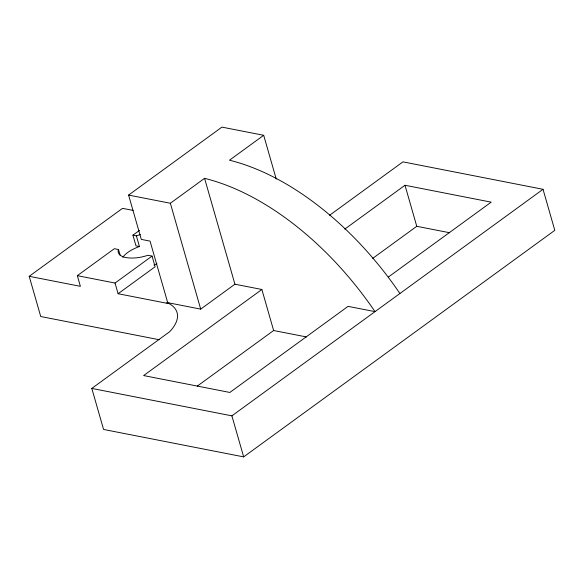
<?xml version="1.0" encoding="UTF-8"?>
<svg xmlns="http://www.w3.org/2000/svg" width="584" height="584" viewBox="0 0 584 584"><rect width="100%" height="100%" fill="white"/><g stroke="black" fill="none" stroke-linecap="round" stroke-linejoin="round"><path stroke-width="0.88" d="M77.329 275.663L114.355 248.704L118.508 249.521L118.099 251.091A25.557 11.045 -16 0 0 125.392 257.471C132.948 258.851 140.737 257.646 147.971 255.288L152.066 256.091L155.125 266.764L118.099 293.723L115.041 283.05L77.329 275.663L80.388 286.335L29.2 276.312L40.734 316.521L159.198 339.727M167.703 302.658L150.052 241.112L141.299 239.396L128.589 195.078L221.935 127.115L263.691 135.291L276.232 179.04M29.2 276.312L122.545 208.342L133.13 210.422M128.589 195.078L170.345 203.254L204.575 178.339A236.673 137.766 53.9 0 1 375.016 311.637L348.079 306.366L229.841 392.455L143.635 375.57L261.873 289.481L273.633 330.515L306.52 336.953M263.691 135.291L229.468 160.213A236.673 137.766 53.9 0 1 399.909 293.511M132.933 235.177L136.386 235.856L139.445 246.528L135.992 245.849L132.933 235.177L139.459 230.424M115.041 283.05L152.066 256.091M329.566 215.299L402.945 161.863L543.032 189.304L554.8 230.337L243.659 456.885L103.572 429.452L91.805 388.418L169.594 331.778A63.904 27.609 -16 0 0 167.031 302.527L200.706 309.126L234.929 284.204L261.873 289.481M344.779 229.111L404.997 185.267L491.202 202.152L388.389 277.013M197.261 386.126L273.633 330.515M372.702 258.383L416.764 226.3L449.644 232.739M91.805 388.418L231.892 415.852L543.032 189.304M118.099 293.723L167.936 303.483M404.997 185.267L416.764 226.3M204.575 178.339L234.929 284.204M231.892 415.852L243.659 456.885M170.345 203.254L200.706 309.126M167.031 302.527L167.265 303.351M118.508 249.521L120.158 255.266M156.928 263.727A25.557 11.045 -16 0 1 153.928 264.997M122.779 257.303A25.557 11.045 -16 0 1 139.445 246.528M136.386 235.856A25.557 11.045 -16 0 1 140.372 234.6"/></g></svg>
